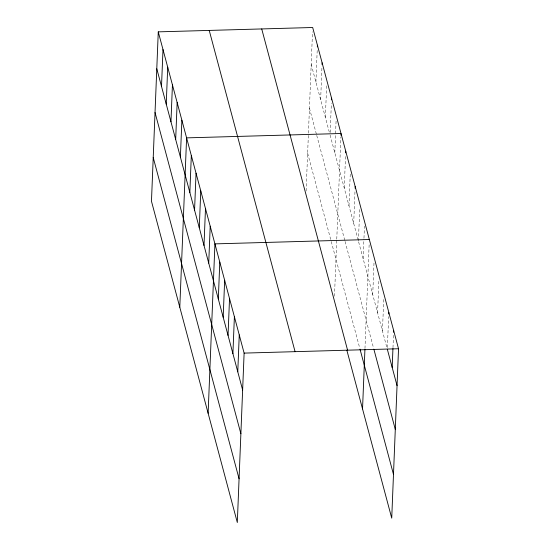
<?xml version="1.0" encoding="UTF-8"?>
<svg xmlns="http://www.w3.org/2000/svg" width="550" height="550" viewBox="0 0 550 550"><rect width="100%" height="100%" fill="white"/><g stroke="black" fill="none" stroke-linecap="round" stroke-linejoin="round"><path stroke-width="0.41" stroke-dasharray="2.75 2.06" d="M306.116 191.008L308.406 133.994M308.44 133.155L312.51 31.79M315.92 82.081L317.268 48.599M320.643 99.749L321.956 67.127M325.366 117.418L326.645 85.656M330.192 132.509L331.361 103.324M334.812 152.756L336.153 119.274M334.482 296.182L336.738 239.999M336.772 239.167L340.876 136.943M344.252 188.093L345.599 154.612M348.975 205.762L350.322 172.281M353.698 223.431L355.004 190.809M358.421 241.099L359.693 209.337M363.138 258.768L363.935 239.023M363.969 238.164L364.451 226.146M364.966 348.514L369.174 243.815M372.728 294.635L374 262.873M377.589 312.84L378.902 280.218M382.456 331.045L383.735 299.282M387.393 347.531L388.63 316.628M392.982 347.71L393.532 333.974M311.204 64.412L329.443 132.681M330.089 135.087L386.877 347.593M309.444 108.13L316.525 134.633M316.745 135.438L344.857 240.646M345.07 241.45L373.622 348.288M307.636 153.175L331.031 240.714M331.244 241.519L359.576 347.531"/><path stroke-width="0.82" d="M158.269 31.859L151.47 201.259L237.318 522.5L244.117 353.107L158.269 31.859L312.682 27.5L398.53 348.741L391.731 518.141L346.871 350.288M161.507 86.446L162.993 49.528M166.231 104.115L167.716 67.196M170.954 121.784L172.439 84.865M175.677 139.453L177.155 102.534M180.393 157.114L181.878 120.203M179.795 307.271L186.601 137.871L341.014 133.512L340.945 135.224M189.839 192.452L191.324 155.54M194.562 210.121L196.048 173.209M199.286 227.789L200.764 190.877M204.002 245.458L205.487 208.546M208.725 263.127L210.21 226.215M208.127 413.277L214.933 243.884L369.346 239.518M218.316 299.001L219.794 262.082M223.176 317.206L224.661 280.287M228.044 335.404L229.529 298.492M232.904 353.609L234.389 316.697M237.772 371.814L239.257 334.902M317.336 46.888L317.405 45.169M322.059 64.556L322.128 62.838M331.499 99.887L331.567 98.175M345.668 152.893L345.737 151.181M355.107 188.231L355.176 186.512M362.539 408.918L364.932 349.346M388.733 314.05L388.802 312.331M392.184 367.455L392.947 348.569M393.601 332.255L393.669 330.536M244.117 353.107L398.53 348.741M387.324 349.25L397.052 385.653M373.842 349.113L395.292 429.378M360.002 349.133L393.484 474.416M261.724 28.937L347.579 350.178M209.227 30.422L295.075 351.663M156.791 68.778L242.639 390.019M155.031 112.496L240.879 433.737M153.223 157.541L239.071 478.782"/></g></svg>
